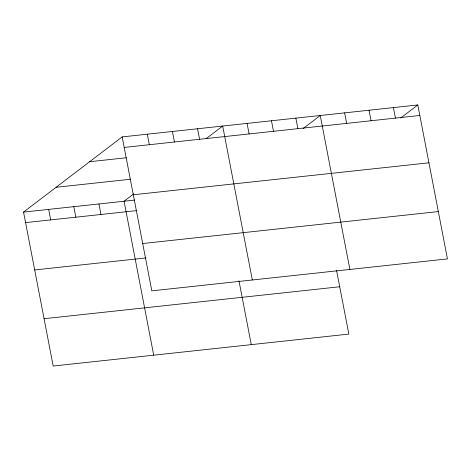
<?xml version="1.0" encoding="UTF-8"?>
<svg xmlns="http://www.w3.org/2000/svg" width="471" height="471" viewBox="0 0 471 471"><rect width="100%" height="100%" fill="white"/><g stroke="black" fill="none" stroke-linecap="round" stroke-linejoin="round"><path stroke-width="0.71" d="M336.541 270.266L348.834 334.092L53.194 366.044L23.55 212.103L122.166 136.908L417.806 104.956L447.45 258.897L151.815 290.854L122.166 136.908M133.77 193.834L124.067 201.235L153.711 355.181M206.127 138.668L222.683 126.045L252.332 279.992M303.118 128.559L320.245 115.501L349.888 269.441M400.674 118.015L417.806 104.956M124.197 147.435L419.832 115.477M89.625 161.724L126.24 157.767M56.096 187.287L130.761 179.215M133.311 194.764L428.946 162.807M23.55 212.103L134.83 200.075M25.575 222.624L136.855 210.596M142.701 243.525L438.336 211.573M34.689 269.954L145.969 257.925M44.08 318.714L339.721 286.762M393.415 107.594L395.44 118.115M369.023 110.226L371.054 120.753M344.637 112.863L346.662 123.39M295.853 118.139L297.884 128.66M271.467 120.77L273.492 131.297M247.075 123.408L249.1 133.935M238.98 280.816L251.273 344.637M197.555 128.76L199.58 139.286M172.427 131.48L174.453 142.001M147.299 134.194L149.325 144.721M98.939 203.955L100.965 214.476M73.806 206.669L75.837 217.196M48.678 209.383L50.703 219.91"/></g></svg>
